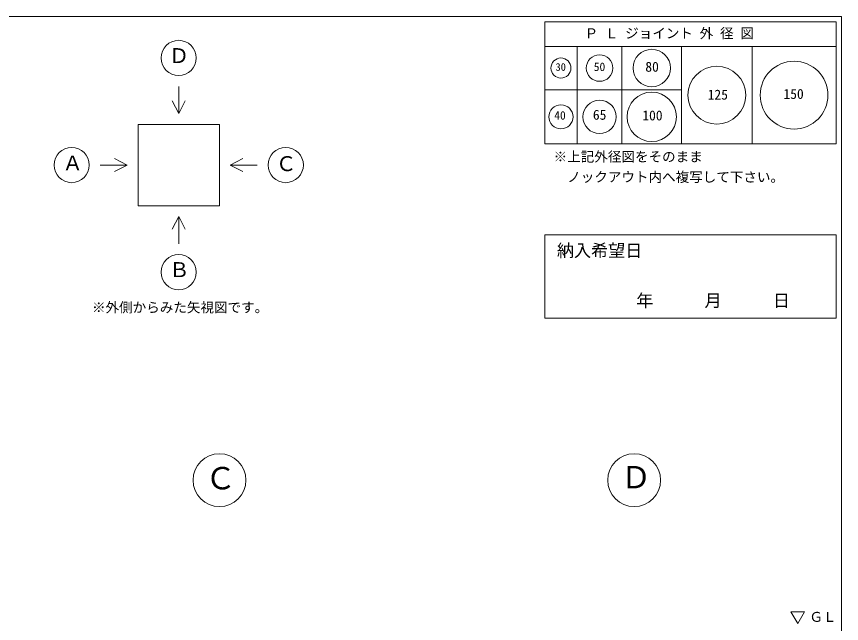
# Model space of a CAD drawing. Units: millimetres, scale not verified. Extents: x -4890 to 18490, y -2326 to 2326.
# Drawn here: x 1846 to 4890, y 88 to 2326 of the extents above; entities that cross this region are included whole.
import ezdxf
from ezdxf.enums import TextEntityAlignment as Align

# ---------------------------------------------------------------- set-up
doc = ezdxf.new("R2010")
doc.units = ezdxf.units.MM
doc.header["$LTSCALE"] = 10
for name, color, linetype, lineweight in [('0-2_waku', 7, 'Continuous', 18), ('0-3_gaikei', 7, 'Continuous', 18), ('0-8_hole', 7, 'Continuous', 18), ('0-E_文字１', 7, 'Continuous', 18)]:
    doc.layers.add(name, color=color, linetype=linetype, lineweight=lineweight)
doc.styles.add('ＭＳ ゴシック', font='')
doc.styles.get('ＭＳ ゴシック').set_extended_font_data('MS Gothic')

msp = doc.modelspace()

# ---------------------------------------------------------------- linework, layer by layer
at = {"layer": '0-2_waku'}
for p, q in [((3794.94, 2306.11), (3794.94, 1856.11)), ((3794.94, 2306.11), (4869.94, 2306.11)), ((3794.94, 2306.11), (4869.94, 2306.11)), ((3794.94, 2306.11), (4869.94, 2306.11)), ((3794.94, 2306.11), (3794.94, 1856.11)), ((3794.94, 2306.11), (4869.94, 2306.11)), ((3794.94, 2306.11), (4869.94, 2306.11)), ((3794.94, 2306.11), (4869.94, 2306.11)), ((4869.94, 2306.11), (4869.94, 1856.11)), ((4869.94, 2306.11), (4869.94, 1856.11)), ((3794.94, 2216.11), (4869.94, 2216.11)), ((3914.94, 2216.11), (3914.94, 1856.11)), ((4079.94, 2216.11), (4079.94, 1856.11)), ((4299.94, 2216.11), (4299.94, 1856.11)), ((4559.94, 2216.11), (4559.94, 1856.11)), ((3794.94, 2056.11), (4299.94, 2056.11)), ((3794.94, 1856.11), (4869.94, 1856.11)), ((3794.94, 1856.11), (4869.94, 1856.11))]:
    msp.add_line(p, q, dxfattribs=at)
msp.add_lwpolyline([(-1230.06, 2326.11), (4889.94, 2326.11), (4889.94, -1948.89)], dxfattribs=at)
at = {"layer": '0-3_gaikei'}
for p, q in [((2444.55, 2068.33), (2444.55, 1968.33)), ((2444.55, 1968.33), (2420.43, 2014.7)), ((2444.55, 1968.33), (2468.68, 2014.7)), ((2294.55, 1928.33), (2594.55, 1928.33)), ((2294.55, 1928.33), (2294.55, 1628.33)), ((2594.55, 1928.33), (2594.55, 1628.33)), ((2254.55, 1778.33), (2208.18, 1802.45)), ((2634.55, 1778.33), (2680.93, 1802.45)), ((2154.55, 1778.33), (2254.55, 1778.33)), ((2254.55, 1778.33), (2208.18, 1754.2)), ((2294.55, 1628.33), (2594.55, 1628.33)), ((2444.55, 1588.33), (2420.43, 1541.95)), ((2444.55, 1588.33), (2468.68, 1541.95)), ((2444.55, 1488.33), (2444.55, 1588.33))]:
    msp.add_line(p, q, dxfattribs=at)
msp.add_lwpolyline([(2734.55, 1778.33), (2634.55, 1778.33), (2680.93, 1754.2)], dxfattribs=at)
for centre, radius in [((2444.55, 2173.33), 65), ((2049.55, 1778.33), 65), ((2839.55, 1778.33), 65), ((2444.55, 1383.33), 65), ((2594.94, 616.11), 97.5), ((4124.94, 616.11), 97.5)]:
    msp.add_circle(centre, radius, dxfattribs=at)
at = {"layer": '0-8_hole', "lineweight": 5}
msp.add_lwpolyline([(3794.94, 1520.82), (3794.94, 1214.11), (4869.94, 1214.11), (4869.94, 1520.82)], close=True, dxfattribs=at)
msp.add_lwpolyline([(3794.94, 1520.82), (3794.94, 1214.11), (4869.94, 1214.11), (4869.94, 1520.82)], close=True, dxfattribs=at)
at = {"layer": '0-8_hole'}
for centre, radius in [((4189.94, 2136.11), 69), ((3854.94, 2136.11), 37), ((3997.44, 2136.11), 49), ((4714.94, 2036.11), 125), ((4429.94, 2036.11), 106.5), ((4189.94, 1956.11), 91), ((3997.44, 1956.11), 61.5), ((3854.94, 1956.11), 44.5)]:
    msp.add_circle(centre, radius, dxfattribs=at)
at = {"layer": '0-E_文字１'}
for p, q in [((4728.68, 88.25), (4703.48, 131.19)), ((4703.48, 131.19), (4753.88, 131.19)), ((4728.68, 88.25), (4753.88, 131.19))]:
    msp.add_line(p, q, dxfattribs=at)

# ---------------------------------------------------------------- texts
at = {"layer": '0-8_hole', "style": 'ＭＳ ゴシック'}
for s, height, p in [('30', 28.04, (3834.89, 2117.57)), ('50', 31.16, (3975.85, 2115.76)), ('80', 36.66, (4166.12, 2111.42)), ('125', 36.66, (4396.22, 2008.68)), ('150', 36.66, (4675.76, 2011.34)), ('65', 36.66, (3972.66, 1934.38)), ('100', 36.66, (4155, 1931.93)), ('40', 31.16, (3830.22, 1936.51)), ('納入希望日', 46.19, (3839.93, 1426.22))]:
    msp.add_text(s, height=height, dxfattribs=at).set_placement(p, align=Align.BOTTOM_LEFT)
at = {"layer": '0-E_文字１', "style": 'ＭＳ ゴシック'}
for s, height, p in [('Ｐ Ｌ ジョイント 外 径 図', 36.66, (3941.87, 2234.93)), ('Ｄ', 54.99, (2408.2, 2137.88)), ('※上記外径図をそのまま', 36.66, (3827.9, 1779.91)), ('Ａ', 54.99, (2015.71, 1741.82)), ('Ｃ', 54.99, (2803.33, 1739.46)), ('\u3000ノックアウト内へ複写して下さい。', 36.66, (3827.9, 1704.91)), ('Ｂ', 54.99, (2409.26, 1348.61)), ('\u3000\u3000\u3000年\u3000\u3000\u3000月\u3000\u3000\u3000日     ', 46.19, (3943.7, 1241.64)), ('※外側からみた矢視図です。', 36.66, (2124.76, 1223.96)), ('Ｃ', 82.48, (2542.57, 557.56)), ('Ｄ', 82.48, (4075.37, 561.28)), ('ＧＬ', 36.66, (4771.48, 82.7))]:
    msp.add_text(s, height=height, dxfattribs=at).set_placement(p, align=Align.BOTTOM_LEFT)

doc.saveas('drawing.dxf')
